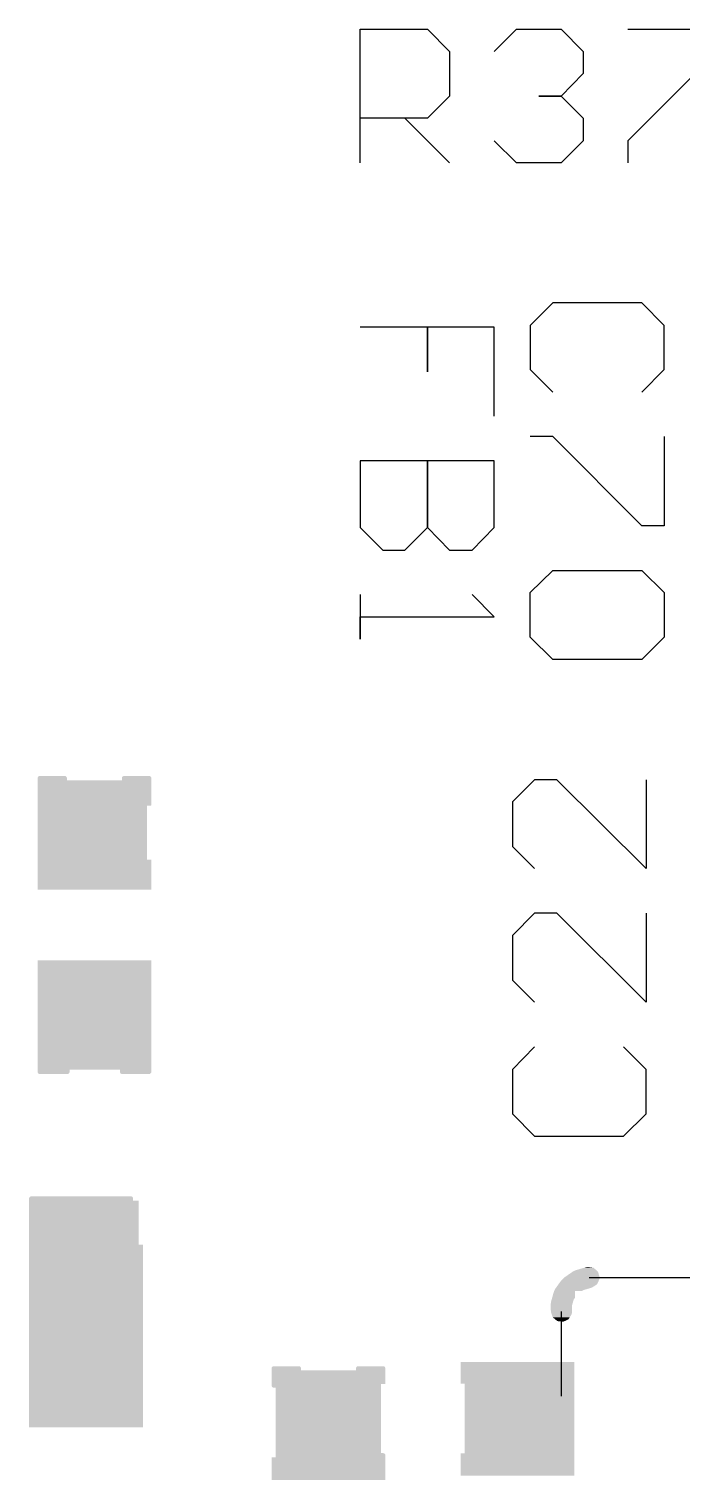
# Model space of a CAD drawing. Extents: x 0 to 3.48, y -0.08 to 2.34.
# Drawn here: x 1.6067 to 1.7604, y 0.4229 to 0.7646 of the extents above; entities that cross this region are included whole.
import ezdxf

# ---------------------------------------------------------------- set-up
doc = ezdxf.new("R2010")
doc.units = 0
doc.layers.add('GBS', color=7, linetype='Continuous')
doc.layers.add('GTO', color=7, linetype='Continuous')

msp = doc.modelspace()

# ---------------------------------------------------------------- linework, layer by layer
at = {"layer": 'GBS'}
for points in [[(1.6087, 0.58819), (1.60871, 0.58823), (1.61563, 0.58819), (1.61563, 0.58823)], [(1.6087, 0.58814), (1.6087, 0.58819), (1.61563, 0.58814), (1.61563, 0.58819)], [(1.6087, 0.58771), (1.6087, 0.58814), (1.61564, 0.58771), (1.61563, 0.58814)], [(1.60871, 0.58824), (1.60872, 0.58828), (1.61563, 0.58824), (1.61562, 0.58828)], [(1.60871, 0.58823), (1.60871, 0.58824), (1.61563, 0.58823), (1.61563, 0.58824)], [(1.60872, 0.58828), (1.60874, 0.58833), (1.61562, 0.58828), (1.6156, 0.58833)], [(1.60874, 0.58833), (1.60875, 0.58837), (1.6156, 0.58833), (1.61558, 0.58837)], [(1.60875, 0.58837), (1.60876, 0.58838), (1.61558, 0.58837), (1.61558, 0.58838)], [(1.60876, 0.58838), (1.60878, 0.58842), (1.61558, 0.58838), (1.61556, 0.58842)], [(1.60878, 0.58842), (1.6088, 0.58846), (1.61556, 0.58842), (1.61553, 0.58846)], [(1.6088, 0.58846), (1.60883, 0.5885), (1.61553, 0.58846), (1.6155, 0.5885)], [(1.60883, 0.5885), (1.60887, 0.58853), (1.6155, 0.5885), (1.61547, 0.58853)], [(1.60887, 0.58854), (1.6089, 0.58857), (1.61547, 0.58854), (1.61543, 0.58857)], [(1.60887, 0.58853), (1.60887, 0.58854), (1.61547, 0.58853), (1.61547, 0.58854)], [(1.6089, 0.58857), (1.60894, 0.5886), (1.61543, 0.58857), (1.6154, 0.5886)], [(1.60894, 0.5886), (1.60898, 0.58862), (1.61539, 0.5886), (1.61535, 0.58862)], [(1.60894, 0.5886), (1.60894, 0.5886), (1.6154, 0.5886), (1.61539, 0.5886)], [(1.60898, 0.58863), (1.60903, 0.58865), (1.61535, 0.58863), (1.61531, 0.58865)], [(1.60898, 0.58862), (1.60898, 0.58863), (1.61535, 0.58862), (1.61535, 0.58863)], [(1.60903, 0.58865), (1.60907, 0.58867), (1.61531, 0.58865), (1.61527, 0.58867)], [(1.60907, 0.58867), (1.60912, 0.58868), (1.61526, 0.58867), (1.61522, 0.58868)], [(1.60907, 0.58867), (1.60907, 0.58867), (1.61527, 0.58867), (1.61526, 0.58867)], [(1.60912, 0.58868), (1.60917, 0.58869), (1.61521, 0.58868), (1.61517, 0.58869)], [(1.60912, 0.58868), (1.60912, 0.58868), (1.61522, 0.58868), (1.61521, 0.58868)], [(1.60917, 0.58869), (1.60921, 0.5887), (1.61517, 0.58869), (1.61512, 0.5887)], [(1.60922, 0.5887), (1.60927, 0.5887), (1.61512, 0.5887), (1.61507, 0.5887)], [(1.62856, 0.58824), (1.62858, 0.58828), (1.63549, 0.58824), (1.63548, 0.58828)], [(1.62856, 0.58823), (1.62856, 0.58824), (1.63549, 0.58823), (1.63549, 0.58824)], [(1.62856, 0.58819), (1.62856, 0.58823), (1.6355, 0.58819), (1.63549, 0.58823)], [(1.62856, 0.58818), (1.62856, 0.58819), (1.6355, 0.58818), (1.6355, 0.58819)], [(1.62856, 0.58814), (1.62856, 0.58818), (1.6355, 0.58814), (1.6355, 0.58818)], [(1.62856, 0.58771), (1.62856, 0.58814), (1.6355, 0.58771), (1.6355, 0.58814)], [(1.62858, 0.58828), (1.62859, 0.58833), (1.63548, 0.58828), (1.63547, 0.58833)], [(1.62859, 0.58833), (1.62861, 0.58837), (1.63547, 0.58833), (1.63545, 0.58837)], [(1.62861, 0.58838), (1.62863, 0.58842), (1.63545, 0.58838), (1.63543, 0.58842)], [(1.62861, 0.58837), (1.62861, 0.58838), (1.63545, 0.58837), (1.63545, 0.58838)], [(1.62863, 0.58842), (1.62866, 0.58846), (1.63543, 0.58842), (1.6354, 0.58846)], [(1.62866, 0.58846), (1.62869, 0.5885), (1.6354, 0.58846), (1.63537, 0.5885)], [(1.62869, 0.5885), (1.62872, 0.58853), (1.63537, 0.5885), (1.63534, 0.58853)], [(1.62872, 0.58854), (1.62876, 0.58857), (1.63534, 0.58854), (1.6353, 0.58857)], [(1.62872, 0.58853), (1.62872, 0.58854), (1.63534, 0.58853), (1.63534, 0.58854)], [(1.62876, 0.58857), (1.62879, 0.5886), (1.6353, 0.58857), (1.63526, 0.5886)], [(1.6288, 0.5886), (1.62884, 0.58862), (1.63526, 0.5886), (1.63522, 0.58862)], [(1.62884, 0.58863), (1.62888, 0.58865), (1.63522, 0.58863), (1.63518, 0.58865)], [(1.62884, 0.58862), (1.62884, 0.58863), (1.63522, 0.58862), (1.63522, 0.58863)], [(1.62888, 0.58865), (1.62892, 0.58867), (1.63518, 0.58865), (1.63513, 0.58867)], [(1.62893, 0.58867), (1.62897, 0.58868), (1.63513, 0.58867), (1.63509, 0.58868)], [(1.62897, 0.58868), (1.62902, 0.58869), (1.63508, 0.58868), (1.63504, 0.58869)], [(1.62897, 0.58868), (1.62897, 0.58868), (1.63509, 0.58868), (1.63508, 0.58868)], [(1.62902, 0.58869), (1.62907, 0.5887), (1.63504, 0.58869), (1.63499, 0.5887)], [(1.62907, 0.5887), (1.62907, 0.5887), (1.63499, 0.5887), (1.63498, 0.5887)], [(1.62907, 0.5887), (1.62912, 0.5887), (1.63498, 0.5887), (1.63494, 0.5887)], [(1.6087, 0.5877), (1.6087, 0.58771), (1.61564, 0.5877), (1.61564, 0.58771)], [(1.6087, 0.58174), (1.6087, 0.5877), (1.6355, 0.58174), (1.6355, 0.5877)], [(1.62855, 0.5877), (1.62856, 0.58771), (1.6355, 0.5877), (1.6355, 0.58771)], [(1.6087, 0.58173), (1.6087, 0.58174), (1.63451, 0.58173), (1.6355, 0.58174)], [(1.6087, 0.569), (1.6087, 0.58173), (1.6345, 0.569), (1.6345, 0.58173)], [(1.6087, 0.58173), (1.6087, 0.58173), (1.6345, 0.58173), (1.63451, 0.58173)], [(1.6087, 0.56899), (1.6087, 0.569), (1.63451, 0.56899), (1.6345, 0.569)], [(1.6087, 0.56898), (1.6087, 0.56899), (1.6355, 0.56898), (1.6355, 0.56899)], [(1.6087, 0.56899), (1.6087, 0.56899), (1.6355, 0.56899), (1.63451, 0.56899)], [(1.6087, 0.56191), (1.6087, 0.56898), (1.6355, 0.56191), (1.6355, 0.56898)], [(1.6087, 0.5619), (1.6087, 0.56191), (1.6355, 0.5619), (1.6355, 0.56191)], [(1.6087, 0.5195), (1.6087, 0.5453), (1.6355, 0.5195), (1.6355, 0.5453)], [(1.60871, 0.5453), (1.60871, 0.5453), (1.6355, 0.5453), (1.60871, 0.5453)], [(1.6087, 0.51949), (1.6087, 0.5195), (1.61625, 0.51949), (1.61626, 0.5195)], [(1.6087, 0.5195), (1.6087, 0.5195), (1.61626, 0.5195), (1.6281, 0.5195)], [(1.6087, 0.51906), (1.6087, 0.51949), (1.61625, 0.51906), (1.61625, 0.51949)], [(1.62811, 0.51949), (1.6281, 0.5195), (1.6355, 0.51949), (1.6355, 0.5195)], [(1.62811, 0.51906), (1.62811, 0.51949), (1.6355, 0.51906), (1.6355, 0.51949)], [(1.6087, 0.51901), (1.6087, 0.51906), (1.61625, 0.51901), (1.61625, 0.51906)], [(1.60871, 0.51897), (1.6087, 0.51901), (1.61624, 0.51897), (1.61625, 0.51901)], [(1.60871, 0.51896), (1.60871, 0.51897), (1.61624, 0.51896), (1.61624, 0.51897)], [(1.60872, 0.51892), (1.60871, 0.51896), (1.61623, 0.51892), (1.61624, 0.51896)], [(1.60874, 0.51887), (1.60872, 0.51892), (1.61622, 0.51887), (1.61623, 0.51892)], [(1.60875, 0.51883), (1.60874, 0.51887), (1.6162, 0.51883), (1.61622, 0.51887)], [(1.60876, 0.51882), (1.60875, 0.51883), (1.6162, 0.51882), (1.6162, 0.51883)], [(1.60878, 0.51878), (1.60876, 0.51882), (1.61618, 0.51878), (1.6162, 0.51882)], [(1.6088, 0.51874), (1.60878, 0.51878), (1.61615, 0.51874), (1.61617, 0.51878)], [(1.60878, 0.51878), (1.60878, 0.51878), (1.61617, 0.51878), (1.61618, 0.51878)], [(1.60883, 0.5187), (1.6088, 0.51874), (1.61612, 0.5187), (1.61615, 0.51874)], [(1.60887, 0.51867), (1.60883, 0.5187), (1.61609, 0.51867), (1.61612, 0.5187)], [(1.60887, 0.51866), (1.60887, 0.51867), (1.61609, 0.51866), (1.61609, 0.51867)], [(1.6089, 0.51863), (1.60887, 0.51866), (1.61605, 0.51863), (1.61609, 0.51866)], [(1.60894, 0.5186), (1.6089, 0.51863), (1.61601, 0.5186), (1.61605, 0.51863)], [(1.60898, 0.51858), (1.60894, 0.5186), (1.61597, 0.51858), (1.61601, 0.5186)], [(1.60903, 0.51855), (1.60898, 0.51858), (1.61593, 0.51855), (1.61597, 0.51858)], [(1.60907, 0.51853), (1.60903, 0.51855), (1.61588, 0.51853), (1.61593, 0.51855)], [(1.60912, 0.51852), (1.60907, 0.51853), (1.61583, 0.51852), (1.61588, 0.51853)], [(1.60917, 0.51851), (1.60912, 0.51852), (1.61579, 0.51851), (1.61583, 0.51852)], [(1.60922, 0.5185), (1.60917, 0.51851), (1.61574, 0.5185), (1.61578, 0.51851)], [(1.60917, 0.51851), (1.60917, 0.51851), (1.61578, 0.51851), (1.61579, 0.51851)], [(1.60926, 0.5185), (1.60922, 0.5185), (1.61569, 0.5185), (1.61574, 0.5185)], [(1.62812, 0.51901), (1.62811, 0.51906), (1.6355, 0.51901), (1.6355, 0.51906)], [(1.62812, 0.51897), (1.62812, 0.51901), (1.63549, 0.51897), (1.6355, 0.51901)], [(1.62812, 0.51896), (1.62812, 0.51897), (1.63549, 0.51896), (1.63549, 0.51897)], [(1.62813, 0.51892), (1.62812, 0.51896), (1.63548, 0.51892), (1.63549, 0.51896)], [(1.62815, 0.51887), (1.62813, 0.51892), (1.63547, 0.51887), (1.63548, 0.51892)], [(1.62817, 0.51883), (1.62815, 0.51887), (1.63545, 0.51883), (1.63547, 0.51887)], [(1.62817, 0.51882), (1.62817, 0.51883), (1.63545, 0.51882), (1.63545, 0.51883)], [(1.62819, 0.51878), (1.62817, 0.51882), (1.63543, 0.51878), (1.63545, 0.51882)], [(1.62821, 0.51874), (1.62819, 0.51878), (1.6354, 0.51874), (1.63543, 0.51878)], [(1.62824, 0.5187), (1.62822, 0.51874), (1.63537, 0.5187), (1.6354, 0.51874)], [(1.62828, 0.51867), (1.62825, 0.5187), (1.63534, 0.51867), (1.63537, 0.5187)], [(1.62828, 0.51866), (1.62828, 0.51867), (1.63534, 0.51866), (1.63534, 0.51867)], [(1.62831, 0.51863), (1.62828, 0.51866), (1.6353, 0.51863), (1.63534, 0.51866)], [(1.62835, 0.5186), (1.62831, 0.51863), (1.63526, 0.5186), (1.6353, 0.51863)], [(1.62839, 0.51858), (1.62835, 0.5186), (1.63522, 0.51858), (1.63526, 0.5186)], [(1.62844, 0.51855), (1.6284, 0.51858), (1.63518, 0.51855), (1.63522, 0.51858)], [(1.62848, 0.51853), (1.62844, 0.51855), (1.63513, 0.51853), (1.63518, 0.51855)], [(1.62853, 0.51852), (1.62848, 0.51853), (1.63509, 0.51852), (1.63513, 0.51853)], [(1.62858, 0.51851), (1.62853, 0.51852), (1.63504, 0.51851), (1.63508, 0.51852)], [(1.62853, 0.51852), (1.62853, 0.51852), (1.63508, 0.51852), (1.63509, 0.51852)], [(1.62863, 0.5185), (1.62858, 0.51851), (1.63499, 0.5185), (1.63504, 0.51851)], [(1.62868, 0.5185), (1.62863, 0.5185), (1.63494, 0.5185), (1.63499, 0.5185)], [(1.6067, 0.48919), (1.60671, 0.48923), (1.63121, 0.48919), (1.6312, 0.48923)], [(1.6067, 0.48918), (1.6067, 0.48919), (1.63121, 0.48918), (1.63121, 0.48919)], [(1.6067, 0.48914), (1.6067, 0.48918), (1.63121, 0.48914), (1.63121, 0.48918)], [(1.6067, 0.48871), (1.6067, 0.48914), (1.63121, 0.48871), (1.63121, 0.48914)], [(1.6067, 0.4887), (1.6067, 0.48871), (1.63122, 0.4887), (1.63121, 0.48871)], [(1.6067, 0.47836), (1.6067, 0.4887), (1.6325, 0.47836), (1.6325, 0.4887)], [(1.6067, 0.4887), (1.6067, 0.4887), (1.6325, 0.4887), (1.63122, 0.4887)], [(1.60671, 0.48924), (1.60672, 0.48928), (1.6312, 0.48924), (1.63119, 0.48928)], [(1.60671, 0.48923), (1.60671, 0.48924), (1.6312, 0.48923), (1.6312, 0.48924)], [(1.60672, 0.48928), (1.60674, 0.48933), (1.63119, 0.48928), (1.63118, 0.48933)], [(1.60674, 0.48933), (1.60675, 0.48937), (1.63117, 0.48933), (1.63116, 0.48937)], [(1.60674, 0.48933), (1.60674, 0.48933), (1.63118, 0.48933), (1.63117, 0.48933)], [(1.60675, 0.48937), (1.60676, 0.48938), (1.63116, 0.48937), (1.63116, 0.48938)], [(1.60676, 0.48938), (1.60678, 0.48942), (1.63116, 0.48938), (1.63113, 0.48942)], [(1.60678, 0.48942), (1.6068, 0.48946), (1.63113, 0.48942), (1.63111, 0.48946)], [(1.6068, 0.48946), (1.60683, 0.4895), (1.63111, 0.48946), (1.63108, 0.4895)], [(1.60683, 0.4895), (1.60687, 0.48953), (1.63108, 0.4895), (1.63104, 0.48953)], [(1.60687, 0.48954), (1.6069, 0.48957), (1.63104, 0.48954), (1.63101, 0.48957)], [(1.60687, 0.48953), (1.60687, 0.48954), (1.63104, 0.48953), (1.63104, 0.48954)], [(1.6069, 0.48957), (1.60694, 0.4896), (1.63101, 0.48957), (1.63097, 0.4896)], [(1.60694, 0.4896), (1.60698, 0.48962), (1.63097, 0.4896), (1.63093, 0.48962)], [(1.60698, 0.48963), (1.60703, 0.48965), (1.63093, 0.48963), (1.63088, 0.48965)], [(1.60698, 0.48962), (1.60698, 0.48963), (1.63093, 0.48962), (1.63093, 0.48963)], [(1.60703, 0.48965), (1.60707, 0.48967), (1.63088, 0.48965), (1.63084, 0.48967)], [(1.60707, 0.48967), (1.60712, 0.48968), (1.63084, 0.48967), (1.63079, 0.48968)], [(1.60712, 0.48968), (1.60717, 0.48969), (1.63079, 0.48968), (1.63074, 0.48969)], [(1.60717, 0.48969), (1.60721, 0.4897), (1.63074, 0.48969), (1.6307, 0.4897)], [(1.60721, 0.4897), (1.60722, 0.4897), (1.6307, 0.4897), (1.63069, 0.4897)], [(1.60722, 0.4897), (1.60727, 0.4897), (1.63069, 0.4897), (1.63065, 0.4897)], [(1.6067, 0.47835), (1.6067, 0.47836), (1.63251, 0.47835), (1.6325, 0.47836)], [(1.6067, 0.43531), (1.6067, 0.47835), (1.6335, 0.43531), (1.6335, 0.47835)], [(1.6067, 0.47835), (1.6067, 0.47835), (1.6335, 0.47835), (1.63251, 0.47835)], [(1.6638, 0.44919), (1.66381, 0.44923), (1.67075, 0.44919), (1.67074, 0.44923)], [(1.6638, 0.44914), (1.6638, 0.44919), (1.67075, 0.44914), (1.67075, 0.44919)], [(1.6638, 0.44871), (1.6638, 0.44914), (1.67075, 0.44871), (1.67075, 0.44914)], [(1.6638, 0.4487), (1.6638, 0.44871), (1.67076, 0.4487), (1.67075, 0.44871)], [(1.6638, 0.44551), (1.6638, 0.4487), (1.6906, 0.44551), (1.6906, 0.4487)], [(1.66381, 0.44924), (1.66382, 0.44928), (1.67074, 0.44924), (1.67073, 0.44928)], [(1.66381, 0.44923), (1.66381, 0.44924), (1.67074, 0.44923), (1.67074, 0.44924)], [(1.66382, 0.44928), (1.66384, 0.44933), (1.67073, 0.44928), (1.67072, 0.44933)], [(1.66384, 0.44933), (1.66385, 0.44937), (1.67072, 0.44933), (1.6707, 0.44937)], [(1.66385, 0.44937), (1.66386, 0.44938), (1.6707, 0.44937), (1.6707, 0.44938)], [(1.66386, 0.44938), (1.66388, 0.44942), (1.6707, 0.44938), (1.67067, 0.44942)], [(1.66388, 0.44942), (1.6639, 0.44946), (1.67067, 0.44942), (1.67065, 0.44946)], [(1.6639, 0.44946), (1.66393, 0.4495), (1.67065, 0.44946), (1.67062, 0.4495)], [(1.66393, 0.4495), (1.66397, 0.44953), (1.67062, 0.4495), (1.67059, 0.44953)], [(1.66397, 0.44954), (1.664, 0.44957), (1.67058, 0.44954), (1.67055, 0.44957)], [(1.66397, 0.44953), (1.66397, 0.44954), (1.67059, 0.44953), (1.67058, 0.44954)], [(1.664, 0.44957), (1.66404, 0.4496), (1.67055, 0.44957), (1.67051, 0.4496)], [(1.66404, 0.4496), (1.66408, 0.44962), (1.67051, 0.4496), (1.67047, 0.44962)], [(1.66408, 0.44963), (1.66413, 0.44965), (1.67047, 0.44963), (1.67043, 0.44965)], [(1.66408, 0.44962), (1.66408, 0.44963), (1.67047, 0.44962), (1.67047, 0.44963)], [(1.66413, 0.44965), (1.66417, 0.44967), (1.67042, 0.44965), (1.67038, 0.44967)], [(1.66413, 0.44965), (1.66413, 0.44965), (1.67043, 0.44965), (1.67042, 0.44965)], [(1.66417, 0.44967), (1.66422, 0.44968), (1.67038, 0.44967), (1.67033, 0.44968)], [(1.66422, 0.44968), (1.66427, 0.44969), (1.67033, 0.44968), (1.67029, 0.44969)], [(1.66427, 0.44969), (1.66431, 0.4497), (1.67028, 0.44969), (1.67024, 0.4497)], [(1.66427, 0.44969), (1.66427, 0.44969), (1.67029, 0.44969), (1.67028, 0.44969)], [(1.66431, 0.4497), (1.66432, 0.4497), (1.67024, 0.4497), (1.67023, 0.4497)], [(1.66432, 0.4497), (1.66437, 0.4497), (1.67023, 0.4497), (1.67019, 0.4497)], [(1.68366, 0.44914), (1.68367, 0.44918), (1.6906, 0.44914), (1.6906, 0.44918)], [(1.68366, 0.44871), (1.68366, 0.44914), (1.6906, 0.44871), (1.6906, 0.44914)], [(1.68366, 0.4487), (1.68366, 0.44871), (1.6906, 0.4487), (1.6906, 0.44871)], [(1.68367, 0.44924), (1.68368, 0.44928), (1.69059, 0.44924), (1.69058, 0.44928)], [(1.68367, 0.44923), (1.68367, 0.44924), (1.69059, 0.44923), (1.69059, 0.44924)], [(1.68367, 0.44919), (1.68367, 0.44923), (1.6906, 0.44919), (1.69059, 0.44923)], [(1.68367, 0.44918), (1.68367, 0.44919), (1.6906, 0.44918), (1.6906, 0.44919)], [(1.68368, 0.44928), (1.6837, 0.44933), (1.69058, 0.44928), (1.69057, 0.44933)], [(1.6837, 0.44933), (1.68372, 0.44937), (1.69057, 0.44933), (1.69055, 0.44937)], [(1.68372, 0.44938), (1.68374, 0.44942), (1.69055, 0.44938), (1.69053, 0.44942)], [(1.68372, 0.44937), (1.68372, 0.44938), (1.69055, 0.44937), (1.69055, 0.44938)], [(1.68374, 0.44942), (1.68377, 0.44946), (1.69053, 0.44942), (1.6905, 0.44946)], [(1.68377, 0.44946), (1.6838, 0.4495), (1.6905, 0.44946), (1.69047, 0.4495)], [(1.6838, 0.4495), (1.68383, 0.44953), (1.69047, 0.4495), (1.69044, 0.44953)], [(1.68383, 0.44954), (1.68386, 0.44957), (1.69044, 0.44954), (1.6904, 0.44957)], [(1.68383, 0.44953), (1.68383, 0.44954), (1.69044, 0.44953), (1.69044, 0.44954)], [(1.68387, 0.44957), (1.6839, 0.4496), (1.6904, 0.44957), (1.69036, 0.4496)], [(1.68391, 0.4496), (1.68395, 0.44962), (1.69036, 0.4496), (1.69032, 0.44962)], [(1.68395, 0.44963), (1.68399, 0.44965), (1.69032, 0.44963), (1.69028, 0.44965)], [(1.68395, 0.44962), (1.68395, 0.44963), (1.69032, 0.44962), (1.69032, 0.44963)], [(1.68399, 0.44965), (1.68403, 0.44967), (1.69028, 0.44965), (1.69023, 0.44967)], [(1.68404, 0.44967), (1.68408, 0.44968), (1.69023, 0.44967), (1.69019, 0.44968)], [(1.68408, 0.44968), (1.68413, 0.44969), (1.69018, 0.44968), (1.69014, 0.44969)], [(1.68408, 0.44968), (1.68408, 0.44968), (1.69019, 0.44968), (1.69018, 0.44968)], [(1.68413, 0.44969), (1.68418, 0.4497), (1.69014, 0.44969), (1.69009, 0.4497)], [(1.68418, 0.4497), (1.68418, 0.4497), (1.69009, 0.4497), (1.69008, 0.4497)], [(1.68418, 0.4497), (1.68423, 0.4497), (1.69008, 0.4497), (1.69004, 0.4497)], [(1.7083, 0.44558), (1.7083, 0.4507), (1.7351, 0.44558), (1.7351, 0.4507)], [(1.70831, 0.4507), (1.70831, 0.4507), (1.7351, 0.4507), (1.70831, 0.4507)], [(1.6638, 0.4455), (1.6638, 0.44551), (1.6896, 0.4455), (1.68961, 0.44551)], [(1.6638, 0.44551), (1.6638, 0.44551), (1.68961, 0.44551), (1.6906, 0.44551)], [(1.6638, 0.4452), (1.6638, 0.4455), (1.6896, 0.4452), (1.6896, 0.4455)], [(1.6638, 0.44518), (1.6638, 0.4452), (1.6896, 0.44518), (1.6896, 0.4452)], [(1.66381, 0.44513), (1.6638, 0.44518), (1.6896, 0.44513), (1.6896, 0.44518)], [(1.66381, 0.44508), (1.66381, 0.44513), (1.6896, 0.44508), (1.6896, 0.44513)], [(1.66382, 0.44503), (1.66381, 0.44508), (1.6896, 0.44503), (1.6896, 0.44508)], [(1.66384, 0.44499), (1.66382, 0.44503), (1.6896, 0.44499), (1.6896, 0.44503)], [(1.66386, 0.44494), (1.66384, 0.44499), (1.6896, 0.44494), (1.6896, 0.44499)], [(1.66388, 0.4449), (1.66386, 0.44494), (1.6896, 0.4449), (1.6896, 0.44494)], [(1.66391, 0.44486), (1.66388, 0.4449), (1.6896, 0.44486), (1.6896, 0.4449)], [(1.66394, 0.44482), (1.66391, 0.44486), (1.6896, 0.44482), (1.6896, 0.44486)], [(1.66397, 0.44479), (1.66394, 0.44482), (1.6896, 0.44479), (1.6896, 0.44482)], [(1.66401, 0.44475), (1.66397, 0.44479), (1.6896, 0.44475), (1.6896, 0.44479)], [(1.66405, 0.44472), (1.66401, 0.44475), (1.6896, 0.44472), (1.6896, 0.44475)], [(1.66409, 0.4447), (1.66405, 0.44472), (1.6896, 0.4447), (1.6896, 0.44472)], [(1.66414, 0.44468), (1.66409, 0.4447), (1.6896, 0.44468), (1.6896, 0.4447)], [(1.66418, 0.44466), (1.66414, 0.44468), (1.6896, 0.44466), (1.6896, 0.44468)], [(1.66423, 0.44464), (1.66418, 0.44466), (1.6896, 0.44464), (1.6896, 0.44466)], [(1.66428, 0.44463), (1.66427, 0.44464), (1.66471, 0.44463), (1.66477, 0.44464)], [(1.66433, 0.44463), (1.66428, 0.44463), (1.66444, 0.44463), (1.66471, 0.44463)], [(1.66438, 0.44463), (1.66433, 0.44463), (1.66438, 0.44463), (1.66444, 0.44463)], [(1.66478, 0.44463), (1.66477, 0.44464), (1.6896, 0.44463), (1.6896, 0.44464)], [(1.6648, 0.44462), (1.66478, 0.44463), (1.6896, 0.44462), (1.6896, 0.44463)], [(1.6648, 0.44461), (1.6648, 0.44462), (1.6896, 0.44461), (1.6896, 0.44462)], [(1.6648, 0.42924), (1.6648, 0.44461), (1.6896, 0.42924), (1.6896, 0.44461)], [(1.7083, 0.44557), (1.7083, 0.44558), (1.7351, 0.44557), (1.7351, 0.44558)], [(1.7093, 0.44556), (1.70929, 0.44557), (1.7351, 0.44556), (1.7351, 0.44557)], [(1.7093, 0.42916), (1.7093, 0.44556), (1.7351, 0.42916), (1.7351, 0.44556)], [(1.6067, 0.4353), (1.6067, 0.43531), (1.6335, 0.4353), (1.6335, 0.43531)], [(1.6638, 0.4229), (1.6638, 0.42822), (1.6906, 0.4229), (1.6906, 0.42822)], [(1.66479, 0.42822), (1.6648, 0.42823), (1.6906, 0.42822), (1.6906, 0.42823)], [(1.6648, 0.42923), (1.6648, 0.42924), (1.68961, 0.42923), (1.6896, 0.42924)], [(1.6648, 0.42922), (1.6648, 0.42923), (1.68964, 0.42922), (1.68961, 0.42923)], [(1.6648, 0.42921), (1.6648, 0.42922), (1.69018, 0.42921), (1.69013, 0.42922)], [(1.6648, 0.42919), (1.6648, 0.42921), (1.69022, 0.42919), (1.69018, 0.42921)], [(1.6648, 0.42918), (1.6648, 0.42919), (1.69027, 0.42918), (1.69022, 0.42919)], [(1.6648, 0.42915), (1.6648, 0.42918), (1.69031, 0.42915), (1.69027, 0.42918)], [(1.6648, 0.42913), (1.6648, 0.42915), (1.69035, 0.42913), (1.69031, 0.42915)], [(1.6648, 0.4291), (1.6648, 0.42913), (1.69039, 0.4291), (1.69035, 0.42913)], [(1.6648, 0.42907), (1.6648, 0.4291), (1.69043, 0.42907), (1.69039, 0.4291)], [(1.6648, 0.42903), (1.6648, 0.42907), (1.69046, 0.42903), (1.69043, 0.42907)], [(1.6648, 0.42899), (1.6648, 0.42903), (1.69049, 0.42899), (1.69046, 0.42903)], [(1.6648, 0.42895), (1.6648, 0.42899), (1.69052, 0.42895), (1.69049, 0.42899)], [(1.6648, 0.42891), (1.6648, 0.42895), (1.69055, 0.42891), (1.69052, 0.42895)], [(1.6648, 0.42886), (1.6648, 0.42891), (1.69056, 0.42886), (1.69055, 0.42891)], [(1.6648, 0.42882), (1.6648, 0.42886), (1.69058, 0.42882), (1.69056, 0.42886)], [(1.6648, 0.42877), (1.6648, 0.42882), (1.69059, 0.42877), (1.69058, 0.42882)], [(1.6648, 0.42872), (1.6648, 0.42877), (1.6906, 0.42872), (1.69059, 0.42877)], [(1.6648, 0.42867), (1.6648, 0.42872), (1.6906, 0.42867), (1.6906, 0.42872)], [(1.6648, 0.42823), (1.6648, 0.42867), (1.6906, 0.42823), (1.6906, 0.42867)], [(1.6897, 0.42922), (1.68997, 0.42922), (1.69013, 0.42922), (1.69008, 0.42922)], [(1.68997, 0.42922), (1.69003, 0.42922), (1.69008, 0.42922), (1.69003, 0.42922)], [(1.7083, 0.42391), (1.7083, 0.42915), (1.7351, 0.42391), (1.7351, 0.42915)], [(1.70929, 0.42915), (1.7093, 0.42916), (1.7351, 0.42915), (1.7351, 0.42916)], [(1.7083, 0.4239), (1.7083, 0.42391), (1.7351, 0.4239), (1.7351, 0.42391)]]:
    msp.add_solid(points, dxfattribs=at)
at = {"layer": 'GTO'}
for points in [[(1.6847, 0.7331), (1.6847, 0.7646), (1.7005, 0.7646), (1.7057, 0.7593), (1.7057, 0.7488), (1.7005, 0.7436), (1.6847, 0.7436)], [(1.7162, 0.7593), (1.7215, 0.7646), (1.732, 0.7646), (1.7372, 0.7593), (1.7372, 0.7541), (1.732, 0.7488), (1.7267, 0.7488), (1.732, 0.7488), (1.7372, 0.7436), (1.7372, 0.7383), (1.732, 0.7331), (1.7215, 0.7331), (1.7162, 0.7383)], [(1.7477, 0.7646), (1.7687, 0.7646), (1.7687, 0.7593), (1.7477, 0.7383), (1.7477, 0.7331)], [(1.6952, 0.7436), (1.7057, 0.7331)], [(1.751, 0.6791), (1.7562, 0.6844), (1.7562, 0.6948), (1.751, 0.7001), (1.73, 0.7001), (1.7247, 0.6948), (1.7247, 0.6844), (1.73, 0.6791)], [(1.7162, 0.6734), (1.7162, 0.6944), (1.7005, 0.6944), (1.7005, 0.6839), (1.7005, 0.6944), (1.6847, 0.6944)], [(1.7562, 0.6686), (1.7562, 0.6476), (1.751, 0.6476), (1.73, 0.6686), (1.7247, 0.6686)], [(1.7162, 0.6629), (1.6847, 0.6629), (1.6847, 0.6472), (1.69, 0.6419), (1.6952, 0.6419), (1.7005, 0.6472), (1.7005, 0.6629), (1.7005, 0.6472), (1.7057, 0.6419), (1.711, 0.6419), (1.7162, 0.6472), (1.7162, 0.6629)], [(1.751, 0.6371), (1.7562, 0.6319), (1.7562, 0.6214), (1.751, 0.6161), (1.73, 0.6161), (1.7247, 0.6214), (1.7247, 0.6319), (1.73, 0.6371), (1.751, 0.6371)], [(1.6847, 0.6314), (1.6847, 0.6209), (1.6847, 0.6262), (1.7162, 0.6262), (1.711, 0.6314)], [(1.752, 0.5878), (1.752, 0.5669), (1.731, 0.5878), (1.7257, 0.5878), (1.7205, 0.5826), (1.7205, 0.5721), (1.7257, 0.5669)], [(1.752, 0.5564), (1.752, 0.5354), (1.731, 0.5564), (1.7257, 0.5564), (1.7205, 0.5511), (1.7205, 0.5406), (1.7257, 0.5354)], [(1.7257, 0.5249), (1.7205, 0.5196), (1.7205, 0.5091), (1.7257, 0.5039), (1.7467, 0.5039), (1.752, 0.5091), (1.752, 0.5196), (1.7467, 0.5249)], [(1.73855, 0.47062), (1.76666, 0.47062)], [(1.73206, 0.4426), (1.73206, 0.46261)]]:
    msp.add_lwpolyline(points, dxfattribs=at)
for points in [[(1.73278, 0.47062), (1.73468, 0.47194), (1.74105, 0.47062), (1.74066, 0.47194)], [(1.73468, 0.47194), (1.73471, 0.47196), (1.74066, 0.47194), (1.74066, 0.47196)], [(1.73471, 0.47196), (1.7354, 0.47229), (1.74066, 0.47196), (1.74028, 0.47229)], [(1.7354, 0.47229), (1.7374, 0.47288), (1.74028, 0.47229), (1.7396, 0.47288)], [(1.7374, 0.47288), (1.73784, 0.47301), (1.7396, 0.47288), (1.73875, 0.47301)], [(1.73784, 0.47301), (1.73822, 0.47309), (1.73875, 0.47301), (1.73822, 0.47309)], [(1.73062, 0.46795), (1.73081, 0.46822), (1.73836, 0.46795), (1.73926, 0.46822)], [(1.73081, 0.46822), (1.73135, 0.46898), (1.73926, 0.46822), (1.74044, 0.46898)], [(1.73135, 0.46898), (1.73204, 0.46992), (1.74044, 0.46898), (1.74087, 0.46992)], [(1.73204, 0.46992), (1.73236, 0.47025), (1.74087, 0.46992), (1.74102, 0.47025)], [(1.73236, 0.47025), (1.73263, 0.47051), (1.74102, 0.47025), (1.74104, 0.47051)], [(1.73263, 0.47051), (1.73278, 0.47062), (1.74104, 0.47051), (1.74105, 0.47062)], [(1.72951, 0.46419), (1.7296, 0.46486), (1.7346, 0.46419), (1.73479, 0.46486)], [(1.7296, 0.46486), (1.72975, 0.46539), (1.73479, 0.46486), (1.73494, 0.46539)], [(1.72975, 0.46539), (1.72986, 0.4658), (1.73494, 0.46539), (1.73523, 0.4658)], [(1.72986, 0.4658), (1.73024, 0.46715), (1.73523, 0.4658), (1.73523, 0.46715)], [(1.73024, 0.46716), (1.73034, 0.46737), (1.73523, 0.46716), (1.73523, 0.46737)], [(1.73024, 0.46715), (1.73024, 0.46716), (1.73523, 0.46715), (1.73523, 0.46716)], [(1.73034, 0.46738), (1.73045, 0.46761), (1.73687, 0.46738), (1.73721, 0.46761)], [(1.73034, 0.46737), (1.73034, 0.46738), (1.73523, 0.46737), (1.73524, 0.46738)], [(1.73045, 0.46761), (1.73062, 0.46795), (1.73721, 0.46761), (1.73836, 0.46795)], [(1.72951, 0.46412), (1.72951, 0.46419), (1.73458, 0.46412), (1.7346, 0.46419)], [(1.72952, 0.4639), (1.72951, 0.46412), (1.73452, 0.4639), (1.73458, 0.46412)], [(1.72952, 0.46389), (1.72952, 0.4639), (1.73452, 0.46389), (1.73452, 0.4639)], [(1.72956, 0.46269), (1.72952, 0.46389), (1.73456, 0.46269), (1.73452, 0.46389)], [(1.72956, 0.46261), (1.72956, 0.46269), (1.73456, 0.46261), (1.73456, 0.46269)], [(1.72956, 0.46253), (1.72956, 0.46261), (1.73455, 0.46253), (1.73456, 0.46261)], [(1.72975, 0.46196), (1.72956, 0.46253), (1.73447, 0.46196), (1.73455, 0.46253)], [(1.73, 0.4612), (1.72975, 0.46196), (1.73401, 0.4612), (1.73447, 0.46196)], [(1.73054, 0.46077), (1.73, 0.4612), (1.73374, 0.46077), (1.73401, 0.4612)], [(1.73109, 0.46032), (1.73054, 0.46077), (1.73281, 0.46032), (1.73374, 0.46077)], [(1.73248, 0.46016), (1.73109, 0.46032), (1.73248, 0.46016), (1.73281, 0.46032)]]:
    msp.add_solid(points, dxfattribs=at)

doc.saveas('drawing.dxf')
